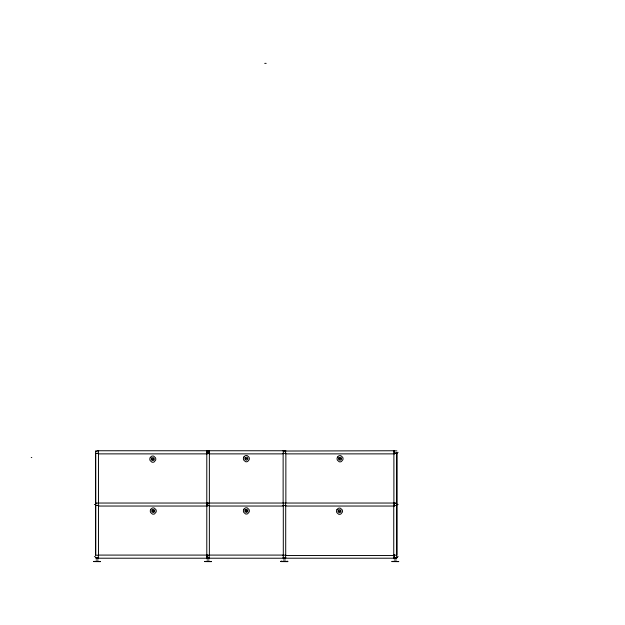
<?xml version="1.0" encoding="UTF-8"?>
<svg xmlns="http://www.w3.org/2000/svg" width="625" height="625" viewBox="0 0 625 625"><rect width="100%" height="100%" fill="white"/><g stroke="black" fill="none" stroke-linecap="round" stroke-linejoin="round"><path stroke-width="0.94" d="M97.703 558.43L97.164 558.422M95.625 504L96.062 503.25M396.555 557.547L396.734 557.188L396.539 557.594M95.992 451.352L95.789 451.703L95.984 451.305M95.789 503.867L95.773 503.82A1.641 1.641 0 0 0 95.656 504.211M396.523 453.477L396.766 453.117A1.766 1.766 0 0 0 396.922 452.711M283.523 451.031L283.867 450.844A1.43 1.43 0 0 1 284.289 450.75M395.812 558.266L396.766 557.453A1.766 1.766 0 0 0 396.922 557.039M264.719 63.359L266.172 63.359M97.602 450.75L206.93 450.75L206.922 453.859M95.641 450.875L98.656 450.875M206.586 450.875L209.586 450.875M282.898 450.875L285.906 450.875M393.844 450.875L396.836 450.875M397.602 452.312L398.141 452.312M207.453 452.883L209.227 452.883M394.375 452.883L396.195 452.883M95.531 453.375L98.656 453.375M206.594 453.375L209.562 453.375M282.938 453.375L285.914 453.375M393.844 453.375L396.953 453.375M206.789 453.875L98.461 453.875L98.461 502.914M31.25 457.555L31.789 457.555M206.68 503.375L209.547 503.375M393.844 503.375L396.82 503.375L396.82 555.203M94.383 504.477L94.922 504.477M397.602 504.477L398.141 504.477M95.531 505.539L98.766 505.539M206.477 505.539L209.672 505.539M282.828 505.539L286.023 505.539M393.734 505.539L396.953 505.539M206.789 506.039L98.461 506.039L98.461 555.086L206.789 555.086M283.375 506.039L209.367 506.039L209.367 555.086L283.375 555.086M98.641 555.203L95.641 555.203L95.641 504.875M206.586 555.203L209.547 555.203M282.938 555.203L285.898 555.203M393.844 555.203L396.836 555.203L396.836 505.594M94.383 556.648L94.922 556.648M397.602 556.648L398.141 556.648M95.531 557.703L98.656 557.703M206.594 557.703L209.562 557.703M282.938 557.703L285.914 557.703M393.844 557.703L396.953 557.703M393.57 557.75L397.156 557.75M97.602 558.211L206.93 558.211L206.922 555.086M283.453 558.234L209.172 558.211L209.172 555.086M284.852 558.211L394.18 558.211L394.18 555.172M394.227 558.414L396.422 558.43M283.328 558.414L285.5 558.43M206.984 558.414L209.172 558.43M394.219 560.008L396.414 560.023M96.031 558.414L98.242 558.43M283.32 560.016L285.492 560.031M206.969 560.016L209.164 560.031M391.906 561.414L398.703 561.469M391.906 561.586L398.703 561.641M280.992 561.242L281.984 561.25M286.773 561.281L287.766 561.289M96.023 560.016L98.234 560.031M280.992 561.414L281.984 561.422M286.773 561.453L287.766 561.461L281.008 561.422M281.008 561.594L287.781 561.641M204.664 561.422L211.453 561.469M204.664 561.594L211.453 561.641M93.711 561.422L100.531 561.469M93.711 561.594L100.523 561.641M284.883 450.688L285.281 450.625M97.625 450.688L98.023 450.625M96.711 558.266L95.75 557.453A1.766 1.766 0 0 1 95.602 557.039M208.938 451.031L208.586 450.844A1.43 1.43 0 0 0 208.266 450.758M396.461 503.25L396.898 504M96 453.477L95.75 453.117A1.766 1.766 0 0 1 95.602 452.711L95.641 503.039L396.836 503.039L396.836 453.32M396.688 555.984L396.477 555.641L396.727 556.039M396.727 503.867L396.688 503.82A1.641 1.641 0 0 1 396.805 504.211M396.82 452.883L396.82 503.039M394.43 450.625L394.43 453.938M394.43 502.836L394.43 506.102M394.43 555L394.43 558.336M394.18 453.734L394.18 450.75L284.852 451.031M394.18 503.008L394.18 505.68M394.039 450.758L394.039 453.867M394.039 502.922L394.039 506.031M394.039 555.094L394.039 558.203M393.891 502.914L393.891 453.875L285.859 453.875L285.859 502.914M285.594 450.75L285.594 453.875M285.594 502.914L285.594 506.039M285.594 555.086L285.594 558.211M283.297 453.859L283.297 450.75L209.172 450.75L209.172 453.859M283.297 503.008L283.297 558.211M283.133 502.914L283.133 453.875L209.367 453.875L209.367 502.914M209.172 503.008L209.172 506.039M207.18 450.625L207.18 453.938M207.18 502.836L207.18 506.172M207.18 554.953L207.18 558.336M206.922 503.008L206.922 506.039M206.789 450.758L206.789 558.203M98.336 450.75L98.336 453.734M98.336 503.008L98.336 505.68M98.336 555.172L98.336 558.211M98.023 557.812L98.023 558.336M95.68 453.289L95.68 555.203M207.445 450.891A1.43 1.43 0 0 1 207.875 450.758M208.477 450.664A1.539 1.539 0 0 1 208.867 450.828M284.625 450.758A1.43 1.43 0 0 1 285.055 450.891M283.656 450.828A1.539 1.539 0 0 1 284.047 450.664M150.305 457.422L149.969 458.156A3.281 3.281 0 0 0 150.133 460.547L151.859 462.117A2.859 2.859 0 0 0 154.141 461.945L155.633 460.125A3.281 3.281 0 0 0 155.469 457.734L153.734 456.164A2.859 2.859 0 0 0 151.461 456.344L150.305 457.422M150.781 509.328L150.438 510.062A3.281 3.281 0 0 0 150.609 512.453L152.336 514.023A2.859 2.859 0 0 0 154.617 513.852L156.109 512.031A3.281 3.281 0 0 0 155.945 509.641L154.211 508.07A2.859 2.859 0 0 0 151.938 508.25L150.781 509.328M243.883 456.93L243.547 457.664A3.281 3.281 0 0 0 243.711 460.062L245.438 461.633A2.859 2.859 0 0 0 247.719 461.453L249.211 459.641A3.281 3.281 0 0 0 249.047 457.242L247.312 455.672A2.859 2.859 0 0 0 245.039 455.852L243.883 456.93M243.883 509.195L243.547 509.93A3.281 3.281 0 0 0 243.711 512.32L245.438 513.891A2.859 2.859 0 0 0 247.719 513.719L249.211 511.898A3.281 3.281 0 0 0 249.047 509.508L247.312 507.938A2.859 2.859 0 0 0 245.039 508.117L243.883 509.195M337.555 457.016L337.219 457.758A3.281 3.281 0 0 0 337.383 460.148L339.109 461.719A2.859 2.859 0 0 0 341.391 461.539L342.883 459.727A3.281 3.281 0 0 0 342.719 457.328L340.984 455.766A2.859 2.859 0 0 0 338.711 455.938L337.555 457.016M337.008 509.492L336.664 510.227A3.281 3.281 0 0 0 336.836 512.625L338.562 514.188A2.859 2.859 0 0 0 340.844 514.016L342.336 512.195A3.281 3.281 0 0 0 342.172 509.805L340.438 508.234A2.859 2.859 0 0 0 338.164 508.414L337.008 509.492M151.734 458.023L151.5 458.352A1.648 1.648 0 0 0 151.5 459.93L152.797 460.719L154.102 459.93A1.648 1.648 0 0 0 154.102 458.352L153.188 457.617L151.734 458.023M152.211 509.93L151.969 510.258A1.648 1.648 0 0 0 151.969 511.836L153.273 512.625L154.578 511.836A1.648 1.648 0 0 0 154.578 510.258L153.664 509.523L152.211 509.93M245.312 457.531L245.078 457.859A1.648 1.648 0 0 0 245.078 459.445L246.375 460.234L247.68 459.445A1.648 1.648 0 0 0 247.68 457.859L246.766 457.125L245.312 457.531M245.312 509.797L245.07 510.125A1.648 1.648 0 0 0 245.07 511.703L246.375 512.492L247.68 511.703A1.648 1.648 0 0 0 247.68 510.125L246.766 509.391L245.312 509.797M338.984 457.625L338.75 457.953A1.648 1.648 0 0 0 338.75 459.531L340.047 460.32L341.352 459.531A1.648 1.648 0 0 0 341.352 457.953L340.438 457.211L338.984 457.625M338.438 510.094L338.195 510.422A1.648 1.648 0 0 0 338.195 512L339.5 512.797L340.805 512A1.648 1.648 0 0 0 340.805 510.422L339.891 509.688L338.438 510.094M247.187 458.547L245.617 458.773L247.187 458.547M340.859 458.633L339.289 458.859L340.859 458.633M153.609 459.031L152.039 459.266L153.609 459.031M393.75 506.039L285.711 506.039L285.711 555.539L393.75 555.539L393.75 506.039M247.187 510.805L245.617 511.039L247.187 510.805M154.086 510.938L152.516 511.172L154.086 510.938M340.312 511.109L338.742 511.336L340.312 511.109"/></g></svg>
